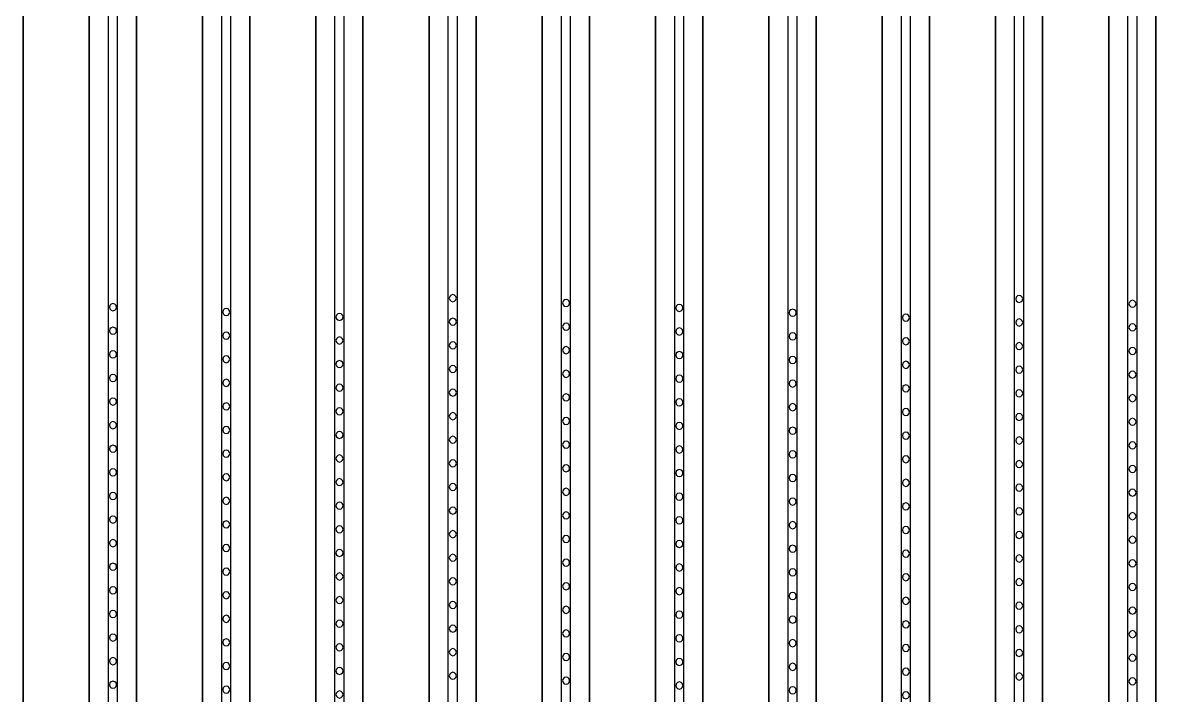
# Model space of a CAD drawing. Header units: metres. Extents: x -1550 to 1550, y -904 to 26100.
# Drawn here: x -2 to 242.9, y 3517.8 to 3660.1 of the extents above; entities that cross this region are included whole.
import ezdxf

# ---------------------------------------------------------------- set-up
doc = ezdxf.new("R2010")
doc.units = ezdxf.units.M
for name, color, linetype in [('Metal', 4, 'CONTINUOUS'), ('pattern_ionp', 7, 'CONTINUOUS'), ('Polyimide', 3, 'CONTINUOUS'), ('Polyimide_Negative', 5, 'CONTINUOUS')]:
    doc.layers.add(name, color=color, linetype=linetype)

msp = doc.modelspace()

# ---------------------------------------------------------------- linework, layer by layer
at = {"layer": 'Metal'}
for points in [[(16, 11993.5), (16, 8.5)], [(18, 8.5), (18, 11993.5)], [(40, 11993.5), (40, 262.47)], [(42, 262.47), (42, 11993.5)], [(64, 11993.5), (64, 516.44)], [(66, 516.44), (66, 11993.5)], [(88, 11993.5), (88, 770.4)], [(90, 770.4), (90, 11993.5)], [(112, 11993.5), (112, 1024.37)], [(114, 1024.37), (114, 11993.5)], [(136, 11993.5), (136, 1278.34)], [(138, 1278.34), (138, 11993.5)], [(160, 11993.5), (160, 1532.31)], [(162, 1532.31), (162, 11993.5)], [(184, 11993.5), (184, 1786.28)], [(186, 1786.28), (186, 11993.5)], [(208, 11993.5), (208, 2040.25)], [(210, 2040.25), (210, 11993.5)], [(232, 11993.5), (232, 2294.21)], [(234, 2294.21), (234, 11993.5)]]:
    msp.add_lwpolyline(points, dxfattribs=at)
at = {"layer": 'pattern_ionp'}
for points in [[(89.79, 3601.85), (89.69, 3602.22), (89.41, 3602.5), (89.04, 3602.6), (88.66, 3602.5), (88.39, 3602.22), (88.29, 3601.85), (88.39, 3601.47), (88.66, 3601.2), (89.04, 3601.1), (89.41, 3601.2), (89.69, 3601.47), (89.79, 3601.85)], [(209.79, 3601.69), (209.69, 3602.06), (209.41, 3602.34), (209.04, 3602.44), (208.66, 3602.34), (208.39, 3602.06), (208.29, 3601.69), (208.39, 3601.31), (208.66, 3601.04), (209.04, 3600.94), (209.41, 3601.04), (209.69, 3601.31), (209.79, 3601.69)], [(17.79, 3599.94), (17.69, 3600.32), (17.41, 3600.59), (17.04, 3600.69), (16.66, 3600.59), (16.39, 3600.32), (16.29, 3599.94), (16.39, 3599.57), (16.66, 3599.29), (17.04, 3599.19), (17.41, 3599.29), (17.69, 3599.57), (17.79, 3599.94)], [(41.79, 3598.91), (41.69, 3599.29), (41.41, 3599.56), (41.04, 3599.66), (40.66, 3599.56), (40.39, 3599.29), (40.29, 3598.91), (40.39, 3598.54), (40.66, 3598.26), (41.04, 3598.16), (41.41, 3598.26), (41.69, 3598.54), (41.79, 3598.91)], [(113.79, 3600.82), (113.69, 3601.19), (113.41, 3601.47), (113.04, 3601.57), (112.66, 3601.47), (112.39, 3601.19), (112.29, 3600.82), (112.39, 3600.44), (112.66, 3600.17), (113.04, 3600.07), (113.41, 3600.17), (113.69, 3600.44), (113.79, 3600.82)], [(137.79, 3599.78), (137.69, 3600.16), (137.41, 3600.43), (137.04, 3600.53), (136.66, 3600.43), (136.39, 3600.16), (136.29, 3599.78), (136.39, 3599.41), (136.66, 3599.14), (137.04, 3599.03), (137.41, 3599.14), (137.69, 3599.41), (137.79, 3599.78)], [(233.79, 3600.66), (233.69, 3601.03), (233.41, 3601.31), (233.04, 3601.41), (232.66, 3601.31), (232.39, 3601.03), (232.29, 3600.66), (232.39, 3600.28), (232.66, 3600.01), (233.04, 3599.91), (233.41, 3600.01), (233.69, 3600.28), (233.79, 3600.66)], [(65.79, 3597.88), (65.69, 3598.25), (65.41, 3598.53), (65.04, 3598.63), (64.66, 3598.53), (64.39, 3598.25), (64.29, 3597.88), (64.39, 3597.5), (64.66, 3597.23), (65.04, 3597.13), (65.41, 3597.23), (65.69, 3597.5), (65.79, 3597.88)], [(89.79, 3596.85), (89.69, 3597.22), (89.41, 3597.5), (89.04, 3597.6), (88.66, 3597.5), (88.39, 3597.22), (88.29, 3596.85), (88.39, 3596.47), (88.66, 3596.2), (89.04, 3596.1), (89.41, 3596.2), (89.69, 3596.47), (89.79, 3596.85)], [(161.79, 3598.75), (161.69, 3599.13), (161.41, 3599.4), (161.04, 3599.5), (160.66, 3599.4), (160.39, 3599.13), (160.29, 3598.75), (160.39, 3598.38), (160.66, 3598.1), (161.04, 3598), (161.41, 3598.1), (161.69, 3598.38), (161.79, 3598.75)], [(185.79, 3597.72), (185.69, 3598.1), (185.41, 3598.37), (185.04, 3598.47), (184.66, 3598.37), (184.39, 3598.1), (184.29, 3597.72), (184.39, 3597.35), (184.66, 3597.07), (185.04, 3596.97), (185.41, 3597.07), (185.69, 3597.35), (185.79, 3597.72)], [(209.79, 3596.69), (209.69, 3597.06), (209.41, 3597.34), (209.04, 3597.44), (208.66, 3597.34), (208.39, 3597.06), (208.29, 3596.69), (208.39, 3596.31), (208.66, 3596.04), (209.04, 3595.94), (209.41, 3596.04), (209.69, 3596.31), (209.79, 3596.69)], [(17.79, 3594.94), (17.69, 3595.32), (17.41, 3595.59), (17.04, 3595.69), (16.66, 3595.59), (16.39, 3595.32), (16.29, 3594.94), (16.39, 3594.57), (16.66, 3594.29), (17.04, 3594.19), (17.41, 3594.29), (17.69, 3594.57), (17.79, 3594.94)], [(113.79, 3595.82), (113.69, 3596.19), (113.41, 3596.47), (113.04, 3596.57), (112.66, 3596.47), (112.39, 3596.19), (112.29, 3595.82), (112.39, 3595.44), (112.66, 3595.17), (113.04, 3595.07), (113.41, 3595.17), (113.69, 3595.44), (113.79, 3595.82)], [(137.79, 3594.78), (137.69, 3595.16), (137.41, 3595.43), (137.04, 3595.53), (136.66, 3595.43), (136.39, 3595.16), (136.29, 3594.78), (136.39, 3594.41), (136.66, 3594.14), (137.04, 3594.03), (137.41, 3594.14), (137.69, 3594.41), (137.79, 3594.78)], [(233.79, 3595.66), (233.69, 3596.03), (233.41, 3596.31), (233.04, 3596.41), (232.66, 3596.31), (232.39, 3596.03), (232.29, 3595.66), (232.39, 3595.28), (232.66, 3595.01), (233.04, 3594.91), (233.41, 3595.01), (233.69, 3595.28), (233.79, 3595.66)], [(41.79, 3593.91), (41.69, 3594.29), (41.41, 3594.56), (41.04, 3594.66), (40.66, 3594.56), (40.39, 3594.29), (40.29, 3593.91), (40.39, 3593.54), (40.66, 3593.26), (41.04, 3593.16), (41.41, 3593.26), (41.69, 3593.54), (41.79, 3593.91)], [(65.79, 3592.88), (65.69, 3593.25), (65.41, 3593.53), (65.04, 3593.63), (64.66, 3593.53), (64.39, 3593.25), (64.29, 3592.88), (64.39, 3592.5), (64.66, 3592.23), (65.04, 3592.13), (65.41, 3592.23), (65.69, 3592.5), (65.79, 3592.88)], [(89.79, 3591.85), (89.69, 3592.22), (89.41, 3592.5), (89.04, 3592.6), (88.66, 3592.5), (88.39, 3592.22), (88.29, 3591.85), (88.39, 3591.47), (88.66, 3591.2), (89.04, 3591.1), (89.41, 3591.2), (89.69, 3591.47), (89.79, 3591.85)], [(161.79, 3593.75), (161.69, 3594.13), (161.41, 3594.4), (161.04, 3594.5), (160.66, 3594.4), (160.39, 3594.13), (160.29, 3593.75), (160.39, 3593.38), (160.66, 3593.1), (161.04, 3593), (161.41, 3593.1), (161.69, 3593.38), (161.79, 3593.75)], [(185.79, 3592.72), (185.69, 3593.1), (185.41, 3593.37), (185.04, 3593.47), (184.66, 3593.37), (184.39, 3593.1), (184.29, 3592.72), (184.39, 3592.35), (184.66, 3592.07), (185.04, 3591.97), (185.41, 3592.07), (185.69, 3592.35), (185.79, 3592.72)], [(209.79, 3591.69), (209.69, 3592.06), (209.41, 3592.34), (209.04, 3592.44), (208.66, 3592.34), (208.39, 3592.06), (208.29, 3591.69), (208.39, 3591.31), (208.66, 3591.04), (209.04, 3590.94), (209.41, 3591.04), (209.69, 3591.31), (209.79, 3591.69)], [(17.79, 3589.94), (17.69, 3590.32), (17.41, 3590.59), (17.04, 3590.69), (16.66, 3590.59), (16.39, 3590.32), (16.29, 3589.94), (16.39, 3589.57), (16.66, 3589.29), (17.04, 3589.19), (17.41, 3589.29), (17.69, 3589.57), (17.79, 3589.94)], [(113.79, 3590.82), (113.69, 3591.19), (113.41, 3591.47), (113.04, 3591.57), (112.66, 3591.47), (112.39, 3591.19), (112.29, 3590.82), (112.39, 3590.44), (112.66, 3590.17), (113.04, 3590.07), (113.41, 3590.17), (113.69, 3590.44), (113.79, 3590.82)], [(137.79, 3589.78), (137.69, 3590.16), (137.41, 3590.43), (137.04, 3590.53), (136.66, 3590.43), (136.39, 3590.16), (136.29, 3589.78), (136.39, 3589.41), (136.66, 3589.14), (137.04, 3589.03), (137.41, 3589.14), (137.69, 3589.41), (137.79, 3589.78)], [(233.79, 3590.66), (233.69, 3591.03), (233.41, 3591.31), (233.04, 3591.41), (232.66, 3591.31), (232.39, 3591.03), (232.29, 3590.66), (232.39, 3590.28), (232.66, 3590.01), (233.04, 3589.91), (233.41, 3590.01), (233.69, 3590.28), (233.79, 3590.66)], [(41.79, 3588.91), (41.69, 3589.29), (41.41, 3589.56), (41.04, 3589.66), (40.66, 3589.56), (40.39, 3589.29), (40.29, 3588.91), (40.39, 3588.54), (40.66, 3588.26), (41.04, 3588.16), (41.41, 3588.26), (41.69, 3588.54), (41.79, 3588.91)], [(65.79, 3587.88), (65.69, 3588.25), (65.41, 3588.53), (65.04, 3588.63), (64.66, 3588.53), (64.39, 3588.25), (64.29, 3587.88), (64.39, 3587.5), (64.66, 3587.23), (65.04, 3587.13), (65.41, 3587.23), (65.69, 3587.5), (65.79, 3587.88)], [(89.79, 3586.85), (89.69, 3587.22), (89.41, 3587.5), (89.04, 3587.6), (88.66, 3587.5), (88.39, 3587.22), (88.29, 3586.85), (88.39, 3586.47), (88.66, 3586.2), (89.04, 3586.1), (89.41, 3586.2), (89.69, 3586.47), (89.79, 3586.85)], [(161.79, 3588.75), (161.69, 3589.13), (161.41, 3589.4), (161.04, 3589.5), (160.66, 3589.4), (160.39, 3589.13), (160.29, 3588.75), (160.39, 3588.38), (160.66, 3588.1), (161.04, 3588), (161.41, 3588.1), (161.69, 3588.38), (161.79, 3588.75)], [(185.79, 3587.72), (185.69, 3588.1), (185.41, 3588.37), (185.04, 3588.47), (184.66, 3588.37), (184.39, 3588.1), (184.29, 3587.72), (184.39, 3587.35), (184.66, 3587.07), (185.04, 3586.97), (185.41, 3587.07), (185.69, 3587.35), (185.79, 3587.72)], [(209.79, 3586.69), (209.69, 3587.06), (209.41, 3587.34), (209.04, 3587.44), (208.66, 3587.34), (208.39, 3587.06), (208.29, 3586.69), (208.39, 3586.31), (208.66, 3586.04), (209.04, 3585.94), (209.41, 3586.04), (209.69, 3586.31), (209.79, 3586.69)], [(17.79, 3584.94), (17.69, 3585.32), (17.41, 3585.59), (17.04, 3585.69), (16.66, 3585.59), (16.39, 3585.32), (16.29, 3584.94), (16.39, 3584.57), (16.66, 3584.29), (17.04, 3584.19), (17.41, 3584.29), (17.69, 3584.57), (17.79, 3584.94)], [(113.79, 3585.82), (113.69, 3586.19), (113.41, 3586.47), (113.04, 3586.57), (112.66, 3586.47), (112.39, 3586.19), (112.29, 3585.82), (112.39, 3585.44), (112.66, 3585.17), (113.04, 3585.07), (113.41, 3585.17), (113.69, 3585.44), (113.79, 3585.82)], [(137.79, 3584.78), (137.69, 3585.16), (137.41, 3585.43), (137.04, 3585.53), (136.66, 3585.43), (136.39, 3585.16), (136.29, 3584.78), (136.39, 3584.41), (136.66, 3584.14), (137.04, 3584.03), (137.41, 3584.14), (137.69, 3584.41), (137.79, 3584.78)], [(233.79, 3585.66), (233.69, 3586.03), (233.41, 3586.31), (233.04, 3586.41), (232.66, 3586.31), (232.39, 3586.03), (232.29, 3585.66), (232.39, 3585.28), (232.66, 3585.01), (233.04, 3584.91), (233.41, 3585.01), (233.69, 3585.28), (233.79, 3585.66)], [(41.79, 3583.91), (41.69, 3584.29), (41.41, 3584.56), (41.04, 3584.66), (40.66, 3584.56), (40.39, 3584.29), (40.29, 3583.91), (40.39, 3583.54), (40.66, 3583.26), (41.04, 3583.16), (41.41, 3583.26), (41.69, 3583.54), (41.79, 3583.91)], [(65.79, 3582.88), (65.69, 3583.25), (65.41, 3583.53), (65.04, 3583.63), (64.66, 3583.53), (64.39, 3583.25), (64.29, 3582.88), (64.39, 3582.5), (64.66, 3582.23), (65.04, 3582.13), (65.41, 3582.23), (65.69, 3582.5), (65.79, 3582.88)], [(89.79, 3581.85), (89.69, 3582.22), (89.41, 3582.5), (89.04, 3582.6), (88.66, 3582.5), (88.39, 3582.22), (88.29, 3581.85), (88.39, 3581.47), (88.66, 3581.2), (89.04, 3581.1), (89.41, 3581.2), (89.69, 3581.47), (89.79, 3581.85)], [(161.79, 3583.75), (161.69, 3584.13), (161.41, 3584.4), (161.04, 3584.5), (160.66, 3584.4), (160.39, 3584.13), (160.29, 3583.75), (160.39, 3583.38), (160.66, 3583.1), (161.04, 3583), (161.41, 3583.1), (161.69, 3583.38), (161.79, 3583.75)], [(185.79, 3582.72), (185.69, 3583.1), (185.41, 3583.37), (185.04, 3583.47), (184.66, 3583.37), (184.39, 3583.1), (184.29, 3582.72), (184.39, 3582.35), (184.66, 3582.07), (185.04, 3581.97), (185.41, 3582.07), (185.69, 3582.35), (185.79, 3582.72)], [(17.79, 3579.94), (17.69, 3580.32), (17.41, 3580.59), (17.04, 3580.69), (16.66, 3580.59), (16.39, 3580.32), (16.29, 3579.94), (16.39, 3579.57), (16.66, 3579.29), (17.04, 3579.19), (17.41, 3579.29), (17.69, 3579.57), (17.79, 3579.94)], [(113.79, 3580.82), (113.69, 3581.19), (113.41, 3581.47), (113.04, 3581.57), (112.66, 3581.47), (112.39, 3581.19), (112.29, 3580.82), (112.39, 3580.44), (112.66, 3580.17), (113.04, 3580.07), (113.41, 3580.17), (113.69, 3580.44), (113.79, 3580.82)], [(137.79, 3579.78), (137.69, 3580.16), (137.41, 3580.43), (137.04, 3580.53), (136.66, 3580.43), (136.39, 3580.16), (136.29, 3579.78), (136.39, 3579.41), (136.66, 3579.14), (137.04, 3579.03), (137.41, 3579.14), (137.69, 3579.41), (137.79, 3579.78)], [(209.79, 3581.69), (209.69, 3582.06), (209.41, 3582.34), (209.04, 3582.44), (208.66, 3582.34), (208.39, 3582.06), (208.29, 3581.69), (208.39, 3581.31), (208.66, 3581.04), (209.04, 3580.94), (209.41, 3581.04), (209.69, 3581.31), (209.79, 3581.69)], [(233.79, 3580.66), (233.69, 3581.03), (233.41, 3581.31), (233.04, 3581.41), (232.66, 3581.31), (232.39, 3581.03), (232.29, 3580.66), (232.39, 3580.28), (232.66, 3580.01), (233.04, 3579.91), (233.41, 3580.01), (233.69, 3580.28), (233.79, 3580.66)], [(41.79, 3578.91), (41.69, 3579.29), (41.41, 3579.56), (41.04, 3579.66), (40.66, 3579.56), (40.39, 3579.29), (40.29, 3578.91), (40.39, 3578.54), (40.66, 3578.26), (41.04, 3578.16), (41.41, 3578.26), (41.69, 3578.54), (41.79, 3578.91)], [(65.79, 3577.88), (65.69, 3578.25), (65.41, 3578.53), (65.04, 3578.63), (64.66, 3578.53), (64.39, 3578.25), (64.29, 3577.88), (64.39, 3577.5), (64.66, 3577.23), (65.04, 3577.13), (65.41, 3577.23), (65.69, 3577.5), (65.79, 3577.88)], [(89.79, 3576.85), (89.69, 3577.22), (89.41, 3577.5), (89.04, 3577.6), (88.66, 3577.5), (88.39, 3577.22), (88.29, 3576.85), (88.39, 3576.47), (88.66, 3576.2), (89.04, 3576.1), (89.41, 3576.2), (89.69, 3576.47), (89.79, 3576.85)], [(161.79, 3578.75), (161.69, 3579.13), (161.41, 3579.4), (161.04, 3579.5), (160.66, 3579.4), (160.39, 3579.13), (160.29, 3578.75), (160.39, 3578.38), (160.66, 3578.1), (161.04, 3578), (161.41, 3578.1), (161.69, 3578.38), (161.79, 3578.75)], [(185.79, 3577.72), (185.69, 3578.1), (185.41, 3578.37), (185.04, 3578.47), (184.66, 3578.37), (184.39, 3578.1), (184.29, 3577.72), (184.39, 3577.35), (184.66, 3577.07), (185.04, 3576.97), (185.41, 3577.07), (185.69, 3577.35), (185.79, 3577.72)], [(17.79, 3574.94), (17.69, 3575.32), (17.41, 3575.59), (17.04, 3575.69), (16.66, 3575.59), (16.39, 3575.32), (16.29, 3574.94), (16.39, 3574.57), (16.66, 3574.29), (17.04, 3574.19), (17.41, 3574.29), (17.69, 3574.57), (17.79, 3574.94)], [(113.79, 3575.82), (113.69, 3576.19), (113.41, 3576.47), (113.04, 3576.57), (112.66, 3576.47), (112.39, 3576.19), (112.29, 3575.82), (112.39, 3575.44), (112.66, 3575.17), (113.04, 3575.07), (113.41, 3575.17), (113.69, 3575.44), (113.79, 3575.82)], [(137.79, 3574.78), (137.69, 3575.16), (137.41, 3575.43), (137.04, 3575.53), (136.66, 3575.43), (136.39, 3575.16), (136.29, 3574.78), (136.39, 3574.41), (136.66, 3574.14), (137.04, 3574.03), (137.41, 3574.14), (137.69, 3574.41), (137.79, 3574.78)], [(209.79, 3576.69), (209.69, 3577.06), (209.41, 3577.34), (209.04, 3577.44), (208.66, 3577.34), (208.39, 3577.06), (208.29, 3576.69), (208.39, 3576.31), (208.66, 3576.04), (209.04, 3575.94), (209.41, 3576.04), (209.69, 3576.31), (209.79, 3576.69)], [(233.79, 3575.66), (233.69, 3576.03), (233.41, 3576.31), (233.04, 3576.41), (232.66, 3576.31), (232.39, 3576.03), (232.29, 3575.66), (232.39, 3575.28), (232.66, 3575.01), (233.04, 3574.91), (233.41, 3575.01), (233.69, 3575.28), (233.79, 3575.66)], [(41.79, 3573.91), (41.69, 3574.29), (41.41, 3574.56), (41.04, 3574.66), (40.66, 3574.56), (40.39, 3574.29), (40.29, 3573.91), (40.39, 3573.54), (40.66, 3573.26), (41.04, 3573.16), (41.41, 3573.26), (41.69, 3573.54), (41.79, 3573.91)], [(65.79, 3572.88), (65.69, 3573.25), (65.41, 3573.53), (65.04, 3573.63), (64.66, 3573.53), (64.39, 3573.25), (64.29, 3572.88), (64.39, 3572.5), (64.66, 3572.23), (65.04, 3572.13), (65.41, 3572.23), (65.69, 3572.5), (65.79, 3572.88)], [(161.79, 3573.75), (161.69, 3574.13), (161.41, 3574.4), (161.04, 3574.5), (160.66, 3574.4), (160.39, 3574.13), (160.29, 3573.75), (160.39, 3573.38), (160.66, 3573.1), (161.04, 3573), (161.41, 3573.1), (161.69, 3573.38), (161.79, 3573.75)], [(185.79, 3572.72), (185.69, 3573.1), (185.41, 3573.37), (185.04, 3573.47), (184.66, 3573.37), (184.39, 3573.1), (184.29, 3572.72), (184.39, 3572.35), (184.66, 3572.07), (185.04, 3571.97), (185.41, 3572.07), (185.69, 3572.35), (185.79, 3572.72)], [(17.79, 3569.94), (17.69, 3570.32), (17.41, 3570.59), (17.04, 3570.69), (16.66, 3570.59), (16.39, 3570.32), (16.29, 3569.94), (16.39, 3569.57), (16.66, 3569.29), (17.04, 3569.19), (17.41, 3569.29), (17.69, 3569.57), (17.79, 3569.94)], [(89.79, 3571.85), (89.69, 3572.22), (89.41, 3572.5), (89.04, 3572.6), (88.66, 3572.5), (88.39, 3572.22), (88.29, 3571.85), (88.39, 3571.47), (88.66, 3571.2), (89.04, 3571.1), (89.41, 3571.2), (89.69, 3571.47), (89.79, 3571.85)], [(113.79, 3570.82), (113.69, 3571.19), (113.41, 3571.47), (113.04, 3571.57), (112.66, 3571.47), (112.39, 3571.19), (112.29, 3570.82), (112.39, 3570.44), (112.66, 3570.17), (113.04, 3570.07), (113.41, 3570.17), (113.69, 3570.44), (113.79, 3570.82)], [(137.79, 3569.78), (137.69, 3570.16), (137.41, 3570.43), (137.04, 3570.53), (136.66, 3570.43), (136.39, 3570.16), (136.29, 3569.78), (136.39, 3569.41), (136.66, 3569.14), (137.04, 3569.03), (137.41, 3569.14), (137.69, 3569.41), (137.79, 3569.78)], [(209.79, 3571.69), (209.69, 3572.06), (209.41, 3572.34), (209.04, 3572.44), (208.66, 3572.34), (208.39, 3572.06), (208.29, 3571.69), (208.39, 3571.31), (208.66, 3571.04), (209.04, 3570.94), (209.41, 3571.04), (209.69, 3571.31), (209.79, 3571.69)], [(233.79, 3570.66), (233.69, 3571.03), (233.41, 3571.31), (233.04, 3571.41), (232.66, 3571.31), (232.39, 3571.03), (232.29, 3570.66), (232.39, 3570.28), (232.66, 3570.01), (233.04, 3569.91), (233.41, 3570.01), (233.69, 3570.28), (233.79, 3570.66)], [(41.79, 3568.91), (41.69, 3569.29), (41.41, 3569.56), (41.04, 3569.66), (40.66, 3569.56), (40.39, 3569.29), (40.29, 3568.91), (40.39, 3568.54), (40.66, 3568.26), (41.04, 3568.16), (41.41, 3568.26), (41.69, 3568.54), (41.79, 3568.91)], [(65.79, 3567.88), (65.69, 3568.25), (65.41, 3568.53), (65.04, 3568.63), (64.66, 3568.53), (64.39, 3568.25), (64.29, 3567.88), (64.39, 3567.5), (64.66, 3567.23), (65.04, 3567.13), (65.41, 3567.23), (65.69, 3567.5), (65.79, 3567.88)], [(161.79, 3568.75), (161.69, 3569.13), (161.41, 3569.4), (161.04, 3569.5), (160.66, 3569.4), (160.39, 3569.13), (160.29, 3568.75), (160.39, 3568.38), (160.66, 3568.1), (161.04, 3568), (161.41, 3568.1), (161.69, 3568.38), (161.79, 3568.75)], [(185.79, 3567.72), (185.69, 3568.1), (185.41, 3568.37), (185.04, 3568.47), (184.66, 3568.37), (184.39, 3568.1), (184.29, 3567.72), (184.39, 3567.35), (184.66, 3567.07), (185.04, 3566.97), (185.41, 3567.07), (185.69, 3567.35), (185.79, 3567.72)], [(17.79, 3564.94), (17.69, 3565.32), (17.41, 3565.59), (17.04, 3565.69), (16.66, 3565.59), (16.39, 3565.32), (16.29, 3564.94), (16.39, 3564.57), (16.66, 3564.29), (17.04, 3564.19), (17.41, 3564.29), (17.69, 3564.57), (17.79, 3564.94)], [(89.79, 3566.85), (89.69, 3567.22), (89.41, 3567.5), (89.04, 3567.6), (88.66, 3567.5), (88.39, 3567.22), (88.29, 3566.85), (88.39, 3566.47), (88.66, 3566.2), (89.04, 3566.1), (89.41, 3566.2), (89.69, 3566.47), (89.79, 3566.85)], [(113.79, 3565.82), (113.69, 3566.19), (113.41, 3566.47), (113.04, 3566.57), (112.66, 3566.47), (112.39, 3566.19), (112.29, 3565.82), (112.39, 3565.44), (112.66, 3565.17), (113.04, 3565.07), (113.41, 3565.17), (113.69, 3565.44), (113.79, 3565.82)], [(137.79, 3564.78), (137.69, 3565.16), (137.41, 3565.43), (137.04, 3565.53), (136.66, 3565.43), (136.39, 3565.16), (136.29, 3564.78), (136.39, 3564.41), (136.66, 3564.14), (137.04, 3564.03), (137.41, 3564.14), (137.69, 3564.41), (137.79, 3564.78)], [(209.79, 3566.69), (209.69, 3567.06), (209.41, 3567.34), (209.04, 3567.44), (208.66, 3567.34), (208.39, 3567.06), (208.29, 3566.69), (208.39, 3566.31), (208.66, 3566.04), (209.04, 3565.94), (209.41, 3566.04), (209.69, 3566.31), (209.79, 3566.69)], [(233.79, 3565.66), (233.69, 3566.03), (233.41, 3566.31), (233.04, 3566.41), (232.66, 3566.31), (232.39, 3566.03), (232.29, 3565.66), (232.39, 3565.28), (232.66, 3565.01), (233.04, 3564.91), (233.41, 3565.01), (233.69, 3565.28), (233.79, 3565.66)], [(41.79, 3563.91), (41.69, 3564.29), (41.41, 3564.56), (41.04, 3564.66), (40.66, 3564.56), (40.39, 3564.29), (40.29, 3563.91), (40.39, 3563.54), (40.66, 3563.26), (41.04, 3563.16), (41.41, 3563.26), (41.69, 3563.54), (41.79, 3563.91)], [(65.79, 3562.88), (65.69, 3563.25), (65.41, 3563.53), (65.04, 3563.63), (64.66, 3563.53), (64.39, 3563.25), (64.29, 3562.88), (64.39, 3562.5), (64.66, 3562.23), (65.04, 3562.13), (65.41, 3562.23), (65.69, 3562.5), (65.79, 3562.88)], [(161.79, 3563.75), (161.69, 3564.13), (161.41, 3564.4), (161.04, 3564.5), (160.66, 3564.4), (160.39, 3564.13), (160.29, 3563.75), (160.39, 3563.38), (160.66, 3563.1), (161.04, 3563), (161.41, 3563.1), (161.69, 3563.38), (161.79, 3563.75)], [(185.79, 3562.72), (185.69, 3563.1), (185.41, 3563.37), (185.04, 3563.47), (184.66, 3563.37), (184.39, 3563.1), (184.29, 3562.72), (184.39, 3562.35), (184.66, 3562.07), (185.04, 3561.97), (185.41, 3562.07), (185.69, 3562.35), (185.79, 3562.72)], [(17.79, 3559.94), (17.69, 3560.32), (17.41, 3560.59), (17.04, 3560.69), (16.66, 3560.59), (16.39, 3560.32), (16.29, 3559.94), (16.39, 3559.57), (16.66, 3559.29), (17.04, 3559.19), (17.41, 3559.29), (17.69, 3559.57), (17.79, 3559.94)], [(89.79, 3561.85), (89.69, 3562.22), (89.41, 3562.5), (89.04, 3562.6), (88.66, 3562.5), (88.39, 3562.22), (88.29, 3561.85), (88.39, 3561.47), (88.66, 3561.2), (89.04, 3561.1), (89.41, 3561.2), (89.69, 3561.47), (89.79, 3561.85)], [(113.79, 3560.82), (113.69, 3561.19), (113.41, 3561.47), (113.04, 3561.57), (112.66, 3561.47), (112.39, 3561.19), (112.29, 3560.82), (112.39, 3560.44), (112.66, 3560.17), (113.04, 3560.07), (113.41, 3560.17), (113.69, 3560.44), (113.79, 3560.82)], [(137.79, 3559.78), (137.69, 3560.16), (137.41, 3560.43), (137.04, 3560.53), (136.66, 3560.43), (136.39, 3560.16), (136.29, 3559.78), (136.39, 3559.41), (136.66, 3559.14), (137.04, 3559.03), (137.41, 3559.14), (137.69, 3559.41), (137.79, 3559.78)], [(209.79, 3561.69), (209.69, 3562.06), (209.41, 3562.34), (209.04, 3562.44), (208.66, 3562.34), (208.39, 3562.06), (208.29, 3561.69), (208.39, 3561.31), (208.66, 3561.04), (209.04, 3560.94), (209.41, 3561.04), (209.69, 3561.31), (209.79, 3561.69)], [(233.79, 3560.66), (233.69, 3561.03), (233.41, 3561.31), (233.04, 3561.41), (232.66, 3561.31), (232.39, 3561.03), (232.29, 3560.66), (232.39, 3560.28), (232.66, 3560.01), (233.04, 3559.91), (233.41, 3560.01), (233.69, 3560.28), (233.79, 3560.66)], [(41.79, 3558.91), (41.69, 3559.29), (41.41, 3559.56), (41.04, 3559.66), (40.66, 3559.56), (40.39, 3559.29), (40.29, 3558.91), (40.39, 3558.54), (40.66, 3558.26), (41.04, 3558.16), (41.41, 3558.26), (41.69, 3558.54), (41.79, 3558.91)], [(65.79, 3557.88), (65.69, 3558.25), (65.41, 3558.53), (65.04, 3558.63), (64.66, 3558.53), (64.39, 3558.25), (64.29, 3557.88), (64.39, 3557.5), (64.66, 3557.23), (65.04, 3557.13), (65.41, 3557.23), (65.69, 3557.5), (65.79, 3557.88)], [(161.79, 3558.75), (161.69, 3559.13), (161.41, 3559.4), (161.04, 3559.5), (160.66, 3559.4), (160.39, 3559.13), (160.29, 3558.75), (160.39, 3558.38), (160.66, 3558.1), (161.04, 3558), (161.41, 3558.1), (161.69, 3558.38), (161.79, 3558.75)], [(185.79, 3557.72), (185.69, 3558.1), (185.41, 3558.37), (185.04, 3558.47), (184.66, 3558.37), (184.39, 3558.1), (184.29, 3557.72), (184.39, 3557.35), (184.66, 3557.07), (185.04, 3556.97), (185.41, 3557.07), (185.69, 3557.35), (185.79, 3557.72)], [(17.79, 3554.94), (17.69, 3555.32), (17.41, 3555.59), (17.04, 3555.69), (16.66, 3555.59), (16.39, 3555.32), (16.29, 3554.94), (16.39, 3554.57), (16.66, 3554.29), (17.04, 3554.19), (17.41, 3554.29), (17.69, 3554.57), (17.79, 3554.94)], [(89.79, 3556.85), (89.69, 3557.22), (89.41, 3557.5), (89.04, 3557.6), (88.66, 3557.5), (88.39, 3557.22), (88.29, 3556.85), (88.39, 3556.47), (88.66, 3556.2), (89.04, 3556.1), (89.41, 3556.2), (89.69, 3556.47), (89.79, 3556.85)], [(113.79, 3555.82), (113.69, 3556.19), (113.41, 3556.47), (113.04, 3556.57), (112.66, 3556.47), (112.39, 3556.19), (112.29, 3555.82), (112.39, 3555.44), (112.66, 3555.17), (113.04, 3555.07), (113.41, 3555.17), (113.69, 3555.44), (113.79, 3555.82)], [(137.79, 3554.78), (137.69, 3555.16), (137.41, 3555.43), (137.04, 3555.53), (136.66, 3555.43), (136.39, 3555.16), (136.29, 3554.78), (136.39, 3554.41), (136.66, 3554.14), (137.04, 3554.03), (137.41, 3554.14), (137.69, 3554.41), (137.79, 3554.78)], [(209.79, 3556.69), (209.69, 3557.06), (209.41, 3557.34), (209.04, 3557.44), (208.66, 3557.34), (208.39, 3557.06), (208.29, 3556.69), (208.39, 3556.31), (208.66, 3556.04), (209.04, 3555.94), (209.41, 3556.04), (209.69, 3556.31), (209.79, 3556.69)], [(233.79, 3555.66), (233.69, 3556.03), (233.41, 3556.31), (233.04, 3556.41), (232.66, 3556.31), (232.39, 3556.03), (232.29, 3555.66), (232.39, 3555.28), (232.66, 3555.01), (233.04, 3554.91), (233.41, 3555.01), (233.69, 3555.28), (233.79, 3555.66)], [(41.79, 3553.91), (41.69, 3554.29), (41.41, 3554.56), (41.04, 3554.66), (40.66, 3554.56), (40.39, 3554.29), (40.29, 3553.91), (40.39, 3553.54), (40.66, 3553.26), (41.04, 3553.16), (41.41, 3553.26), (41.69, 3553.54), (41.79, 3553.91)], [(65.79, 3552.88), (65.69, 3553.25), (65.41, 3553.53), (65.04, 3553.63), (64.66, 3553.53), (64.39, 3553.25), (64.29, 3552.88), (64.39, 3552.5), (64.66, 3552.23), (65.04, 3552.13), (65.41, 3552.23), (65.69, 3552.5), (65.79, 3552.88)], [(161.79, 3553.75), (161.69, 3554.13), (161.41, 3554.4), (161.04, 3554.5), (160.66, 3554.4), (160.39, 3554.13), (160.29, 3553.75), (160.39, 3553.38), (160.66, 3553.1), (161.04, 3553), (161.41, 3553.1), (161.69, 3553.38), (161.79, 3553.75)], [(185.79, 3552.72), (185.69, 3553.1), (185.41, 3553.37), (185.04, 3553.47), (184.66, 3553.37), (184.39, 3553.1), (184.29, 3552.72), (184.39, 3552.35), (184.66, 3552.07), (185.04, 3551.97), (185.41, 3552.07), (185.69, 3552.35), (185.79, 3552.72)], [(17.79, 3549.94), (17.69, 3550.32), (17.41, 3550.59), (17.04, 3550.69), (16.66, 3550.59), (16.39, 3550.32), (16.29, 3549.94), (16.39, 3549.57), (16.66, 3549.29), (17.04, 3549.19), (17.41, 3549.29), (17.69, 3549.57), (17.79, 3549.94)], [(89.79, 3551.85), (89.69, 3552.22), (89.41, 3552.5), (89.04, 3552.6), (88.66, 3552.5), (88.39, 3552.22), (88.29, 3551.85), (88.39, 3551.47), (88.66, 3551.2), (89.04, 3551.1), (89.41, 3551.2), (89.69, 3551.47), (89.79, 3551.85)], [(113.79, 3550.82), (113.69, 3551.19), (113.41, 3551.47), (113.04, 3551.57), (112.66, 3551.47), (112.39, 3551.19), (112.29, 3550.82), (112.39, 3550.44), (112.66, 3550.17), (113.04, 3550.07), (113.41, 3550.17), (113.69, 3550.44), (113.79, 3550.82)], [(209.79, 3551.69), (209.69, 3552.06), (209.41, 3552.34), (209.04, 3552.44), (208.66, 3552.34), (208.39, 3552.06), (208.29, 3551.69), (208.39, 3551.31), (208.66, 3551.04), (209.04, 3550.94), (209.41, 3551.04), (209.69, 3551.31), (209.79, 3551.69)], [(233.79, 3550.66), (233.69, 3551.03), (233.41, 3551.31), (233.04, 3551.41), (232.66, 3551.31), (232.39, 3551.03), (232.29, 3550.66), (232.39, 3550.28), (232.66, 3550.01), (233.04, 3549.91), (233.41, 3550.01), (233.69, 3550.28), (233.79, 3550.66)], [(41.79, 3548.91), (41.69, 3549.29), (41.41, 3549.56), (41.04, 3549.66), (40.66, 3549.56), (40.39, 3549.29), (40.29, 3548.91), (40.39, 3548.54), (40.66, 3548.26), (41.04, 3548.16), (41.41, 3548.26), (41.69, 3548.54), (41.79, 3548.91)], [(65.79, 3547.88), (65.69, 3548.25), (65.41, 3548.53), (65.04, 3548.63), (64.66, 3548.53), (64.39, 3548.25), (64.29, 3547.88), (64.39, 3547.5), (64.66, 3547.23), (65.04, 3547.13), (65.41, 3547.23), (65.69, 3547.5), (65.79, 3547.88)], [(137.79, 3549.78), (137.69, 3550.16), (137.41, 3550.43), (137.04, 3550.53), (136.66, 3550.43), (136.39, 3550.16), (136.29, 3549.78), (136.39, 3549.41), (136.66, 3549.14), (137.04, 3549.03), (137.41, 3549.14), (137.69, 3549.41), (137.79, 3549.78)], [(161.79, 3548.75), (161.69, 3549.13), (161.41, 3549.4), (161.04, 3549.5), (160.66, 3549.4), (160.39, 3549.13), (160.29, 3548.75), (160.39, 3548.38), (160.66, 3548.1), (161.04, 3548), (161.41, 3548.1), (161.69, 3548.38), (161.79, 3548.75)], [(185.79, 3547.72), (185.69, 3548.1), (185.41, 3548.37), (185.04, 3548.47), (184.66, 3548.37), (184.39, 3548.1), (184.29, 3547.72), (184.39, 3547.35), (184.66, 3547.07), (185.04, 3546.97), (185.41, 3547.07), (185.69, 3547.35), (185.79, 3547.72)], [(89.79, 3546.85), (89.69, 3547.22), (89.41, 3547.5), (89.04, 3547.6), (88.66, 3547.5), (88.39, 3547.22), (88.29, 3546.85), (88.39, 3546.47), (88.66, 3546.2), (89.04, 3546.1), (89.41, 3546.2), (89.69, 3546.47), (89.79, 3546.85)], [(113.79, 3545.82), (113.69, 3546.19), (113.41, 3546.47), (113.04, 3546.57), (112.66, 3546.47), (112.39, 3546.19), (112.29, 3545.82), (112.39, 3545.44), (112.66, 3545.17), (113.04, 3545.07), (113.41, 3545.17), (113.69, 3545.44), (113.79, 3545.82)], [(209.79, 3546.69), (209.69, 3547.06), (209.41, 3547.34), (209.04, 3547.44), (208.66, 3547.34), (208.39, 3547.06), (208.29, 3546.69), (208.39, 3546.31), (208.66, 3546.04), (209.04, 3545.94), (209.41, 3546.04), (209.69, 3546.31), (209.79, 3546.69)], [(233.79, 3545.66), (233.69, 3546.03), (233.41, 3546.31), (233.04, 3546.41), (232.66, 3546.31), (232.39, 3546.03), (232.29, 3545.66), (232.39, 3545.28), (232.66, 3545.01), (233.04, 3544.91), (233.41, 3545.01), (233.69, 3545.28), (233.79, 3545.66)], [(17.79, 3544.94), (17.69, 3545.32), (17.41, 3545.59), (17.04, 3545.69), (16.66, 3545.59), (16.39, 3545.32), (16.29, 3544.94), (16.39, 3544.57), (16.66, 3544.29), (17.04, 3544.19), (17.41, 3544.29), (17.69, 3544.57), (17.79, 3544.94)], [(41.79, 3543.91), (41.69, 3544.29), (41.41, 3544.56), (41.04, 3544.66), (40.66, 3544.56), (40.39, 3544.29), (40.29, 3543.91), (40.39, 3543.54), (40.66, 3543.26), (41.04, 3543.16), (41.41, 3543.26), (41.69, 3543.54), (41.79, 3543.91)], [(65.79, 3542.88), (65.69, 3543.25), (65.41, 3543.53), (65.04, 3543.63), (64.66, 3543.53), (64.39, 3543.25), (64.29, 3542.88), (64.39, 3542.5), (64.66, 3542.23), (65.04, 3542.13), (65.41, 3542.23), (65.69, 3542.5), (65.79, 3542.88)], [(137.79, 3544.78), (137.69, 3545.16), (137.41, 3545.43), (137.04, 3545.53), (136.66, 3545.43), (136.39, 3545.16), (136.29, 3544.78), (136.39, 3544.41), (136.66, 3544.14), (137.04, 3544.03), (137.41, 3544.14), (137.69, 3544.41), (137.79, 3544.78)], [(161.79, 3543.75), (161.69, 3544.13), (161.41, 3544.4), (161.04, 3544.5), (160.66, 3544.4), (160.39, 3544.13), (160.29, 3543.75), (160.39, 3543.38), (160.66, 3543.1), (161.04, 3543), (161.41, 3543.1), (161.69, 3543.38), (161.79, 3543.75)], [(185.79, 3542.72), (185.69, 3543.1), (185.41, 3543.37), (185.04, 3543.47), (184.66, 3543.37), (184.39, 3543.1), (184.29, 3542.72), (184.39, 3542.35), (184.66, 3542.07), (185.04, 3541.97), (185.41, 3542.07), (185.69, 3542.35), (185.79, 3542.72)], [(89.79, 3541.85), (89.69, 3542.22), (89.41, 3542.5), (89.04, 3542.6), (88.66, 3542.5), (88.39, 3542.22), (88.29, 3541.85), (88.39, 3541.47), (88.66, 3541.2), (89.04, 3541.1), (89.41, 3541.2), (89.69, 3541.47), (89.79, 3541.85)], [(113.79, 3540.82), (113.69, 3541.19), (113.41, 3541.47), (113.04, 3541.57), (112.66, 3541.47), (112.39, 3541.19), (112.29, 3540.82), (112.39, 3540.44), (112.66, 3540.17), (113.04, 3540.07), (113.41, 3540.17), (113.69, 3540.44), (113.79, 3540.82)], [(209.79, 3541.69), (209.69, 3542.06), (209.41, 3542.34), (209.04, 3542.44), (208.66, 3542.34), (208.39, 3542.06), (208.29, 3541.69), (208.39, 3541.31), (208.66, 3541.04), (209.04, 3540.94), (209.41, 3541.04), (209.69, 3541.31), (209.79, 3541.69)], [(233.79, 3540.66), (233.69, 3541.03), (233.41, 3541.31), (233.04, 3541.41), (232.66, 3541.31), (232.39, 3541.03), (232.29, 3540.66), (232.39, 3540.28), (232.66, 3540.01), (233.04, 3539.91), (233.41, 3540.01), (233.69, 3540.28), (233.79, 3540.66)], [(17.79, 3539.94), (17.69, 3540.32), (17.41, 3540.59), (17.04, 3540.69), (16.66, 3540.59), (16.39, 3540.32), (16.29, 3539.94), (16.39, 3539.57), (16.66, 3539.29), (17.04, 3539.19), (17.41, 3539.29), (17.69, 3539.57), (17.79, 3539.94)], [(41.79, 3538.91), (41.69, 3539.29), (41.41, 3539.56), (41.04, 3539.66), (40.66, 3539.56), (40.39, 3539.29), (40.29, 3538.91), (40.39, 3538.54), (40.66, 3538.26), (41.04, 3538.16), (41.41, 3538.26), (41.69, 3538.54), (41.79, 3538.91)], [(65.79, 3537.88), (65.69, 3538.25), (65.41, 3538.53), (65.04, 3538.63), (64.66, 3538.53), (64.39, 3538.25), (64.29, 3537.88), (64.39, 3537.5), (64.66, 3537.23), (65.04, 3537.13), (65.41, 3537.23), (65.69, 3537.5), (65.79, 3537.88)], [(137.79, 3539.78), (137.69, 3540.16), (137.41, 3540.43), (137.04, 3540.53), (136.66, 3540.43), (136.39, 3540.16), (136.29, 3539.78), (136.39, 3539.41), (136.66, 3539.14), (137.04, 3539.03), (137.41, 3539.14), (137.69, 3539.41), (137.79, 3539.78)], [(161.79, 3538.75), (161.69, 3539.13), (161.41, 3539.4), (161.04, 3539.5), (160.66, 3539.4), (160.39, 3539.13), (160.29, 3538.75), (160.39, 3538.38), (160.66, 3538.1), (161.04, 3538), (161.41, 3538.1), (161.69, 3538.38), (161.79, 3538.75)], [(185.79, 3537.72), (185.69, 3538.1), (185.41, 3538.37), (185.04, 3538.47), (184.66, 3538.37), (184.39, 3538.1), (184.29, 3537.72), (184.39, 3537.35), (184.66, 3537.07), (185.04, 3536.97), (185.41, 3537.07), (185.69, 3537.35), (185.79, 3537.72)], [(89.79, 3536.85), (89.69, 3537.22), (89.41, 3537.5), (89.04, 3537.6), (88.66, 3537.5), (88.39, 3537.22), (88.29, 3536.85), (88.39, 3536.47), (88.66, 3536.2), (89.04, 3536.1), (89.41, 3536.2), (89.69, 3536.47), (89.79, 3536.85)], [(113.79, 3535.82), (113.69, 3536.19), (113.41, 3536.47), (113.04, 3536.57), (112.66, 3536.47), (112.39, 3536.19), (112.29, 3535.82), (112.39, 3535.44), (112.66, 3535.17), (113.04, 3535.07), (113.41, 3535.17), (113.69, 3535.44), (113.79, 3535.82)], [(209.79, 3536.69), (209.69, 3537.06), (209.41, 3537.34), (209.04, 3537.44), (208.66, 3537.34), (208.39, 3537.06), (208.29, 3536.69), (208.39, 3536.31), (208.66, 3536.04), (209.04, 3535.94), (209.41, 3536.04), (209.69, 3536.31), (209.79, 3536.69)], [(233.79, 3535.66), (233.69, 3536.03), (233.41, 3536.31), (233.04, 3536.41), (232.66, 3536.31), (232.39, 3536.03), (232.29, 3535.66), (232.39, 3535.28), (232.66, 3535.01), (233.04, 3534.91), (233.41, 3535.01), (233.69, 3535.28), (233.79, 3535.66)], [(17.79, 3534.94), (17.69, 3535.32), (17.41, 3535.59), (17.04, 3535.69), (16.66, 3535.59), (16.39, 3535.32), (16.29, 3534.94), (16.39, 3534.57), (16.66, 3534.29), (17.04, 3534.19), (17.41, 3534.29), (17.69, 3534.57), (17.79, 3534.94)], [(41.79, 3533.91), (41.69, 3534.29), (41.41, 3534.56), (41.04, 3534.66), (40.66, 3534.56), (40.39, 3534.29), (40.29, 3533.91), (40.39, 3533.54), (40.66, 3533.26), (41.04, 3533.16), (41.41, 3533.26), (41.69, 3533.54), (41.79, 3533.91)], [(65.79, 3532.88), (65.69, 3533.25), (65.41, 3533.53), (65.04, 3533.63), (64.66, 3533.53), (64.39, 3533.25), (64.29, 3532.88), (64.39, 3532.5), (64.66, 3532.23), (65.04, 3532.13), (65.41, 3532.23), (65.69, 3532.5), (65.79, 3532.88)], [(137.79, 3534.78), (137.69, 3535.16), (137.41, 3535.43), (137.04, 3535.53), (136.66, 3535.43), (136.39, 3535.16), (136.29, 3534.78), (136.39, 3534.41), (136.66, 3534.14), (137.04, 3534.03), (137.41, 3534.14), (137.69, 3534.41), (137.79, 3534.78)], [(161.79, 3533.75), (161.69, 3534.13), (161.41, 3534.4), (161.04, 3534.5), (160.66, 3534.4), (160.39, 3534.13), (160.29, 3533.75), (160.39, 3533.38), (160.66, 3533.1), (161.04, 3533), (161.41, 3533.1), (161.69, 3533.38), (161.79, 3533.75)], [(89.79, 3531.85), (89.69, 3532.22), (89.41, 3532.5), (89.04, 3532.6), (88.66, 3532.5), (88.39, 3532.22), (88.29, 3531.85), (88.39, 3531.47), (88.66, 3531.2), (89.04, 3531.1), (89.41, 3531.2), (89.69, 3531.47), (89.79, 3531.85)], [(113.79, 3530.82), (113.69, 3531.19), (113.41, 3531.47), (113.04, 3531.57), (112.66, 3531.47), (112.39, 3531.19), (112.29, 3530.82), (112.39, 3530.44), (112.66, 3530.17), (113.04, 3530.07), (113.41, 3530.17), (113.69, 3530.44), (113.79, 3530.82)], [(185.79, 3532.72), (185.69, 3533.1), (185.41, 3533.37), (185.04, 3533.47), (184.66, 3533.37), (184.39, 3533.1), (184.29, 3532.72), (184.39, 3532.35), (184.66, 3532.07), (185.04, 3531.97), (185.41, 3532.07), (185.69, 3532.35), (185.79, 3532.72)], [(209.79, 3531.69), (209.69, 3532.06), (209.41, 3532.34), (209.04, 3532.44), (208.66, 3532.34), (208.39, 3532.06), (208.29, 3531.69), (208.39, 3531.31), (208.66, 3531.04), (209.04, 3530.94), (209.41, 3531.04), (209.69, 3531.31), (209.79, 3531.69)], [(233.79, 3530.66), (233.69, 3531.03), (233.41, 3531.31), (233.04, 3531.41), (232.66, 3531.31), (232.39, 3531.03), (232.29, 3530.66), (232.39, 3530.28), (232.66, 3530.01), (233.04, 3529.91), (233.41, 3530.01), (233.69, 3530.28), (233.79, 3530.66)], [(17.79, 3529.94), (17.69, 3530.32), (17.41, 3530.59), (17.04, 3530.69), (16.66, 3530.59), (16.39, 3530.32), (16.29, 3529.94), (16.39, 3529.57), (16.66, 3529.29), (17.04, 3529.19), (17.41, 3529.29), (17.69, 3529.57), (17.79, 3529.94)], [(41.79, 3528.91), (41.69, 3529.29), (41.41, 3529.56), (41.04, 3529.66), (40.66, 3529.56), (40.39, 3529.29), (40.29, 3528.91), (40.39, 3528.54), (40.66, 3528.26), (41.04, 3528.16), (41.41, 3528.26), (41.69, 3528.54), (41.79, 3528.91)], [(65.79, 3527.88), (65.69, 3528.25), (65.41, 3528.53), (65.04, 3528.63), (64.66, 3528.53), (64.39, 3528.25), (64.29, 3527.88), (64.39, 3527.5), (64.66, 3527.23), (65.04, 3527.13), (65.41, 3527.23), (65.69, 3527.5), (65.79, 3527.88)], [(137.79, 3529.78), (137.69, 3530.16), (137.41, 3530.43), (137.04, 3530.53), (136.66, 3530.43), (136.39, 3530.16), (136.29, 3529.78), (136.39, 3529.41), (136.66, 3529.14), (137.04, 3529.03), (137.41, 3529.14), (137.69, 3529.41), (137.79, 3529.78)], [(161.79, 3528.75), (161.69, 3529.13), (161.41, 3529.4), (161.04, 3529.5), (160.66, 3529.4), (160.39, 3529.13), (160.29, 3528.75), (160.39, 3528.38), (160.66, 3528.1), (161.04, 3528), (161.41, 3528.1), (161.69, 3528.38), (161.79, 3528.75)], [(89.79, 3526.85), (89.69, 3527.22), (89.41, 3527.5), (89.04, 3527.6), (88.66, 3527.5), (88.39, 3527.22), (88.29, 3526.85), (88.39, 3526.47), (88.66, 3526.2), (89.04, 3526.1), (89.41, 3526.2), (89.69, 3526.47), (89.79, 3526.85)], [(113.79, 3525.82), (113.69, 3526.19), (113.41, 3526.47), (113.04, 3526.57), (112.66, 3526.47), (112.39, 3526.19), (112.29, 3525.82), (112.39, 3525.44), (112.66, 3525.17), (113.04, 3525.07), (113.41, 3525.17), (113.69, 3525.44), (113.79, 3525.82)], [(185.79, 3527.72), (185.69, 3528.1), (185.41, 3528.37), (185.04, 3528.47), (184.66, 3528.37), (184.39, 3528.1), (184.29, 3527.72), (184.39, 3527.35), (184.66, 3527.07), (185.04, 3526.97), (185.41, 3527.07), (185.69, 3527.35), (185.79, 3527.72)], [(209.79, 3526.69), (209.69, 3527.06), (209.41, 3527.34), (209.04, 3527.44), (208.66, 3527.34), (208.39, 3527.06), (208.29, 3526.69), (208.39, 3526.31), (208.66, 3526.04), (209.04, 3525.94), (209.41, 3526.04), (209.69, 3526.31), (209.79, 3526.69)], [(233.79, 3525.66), (233.69, 3526.03), (233.41, 3526.31), (233.04, 3526.41), (232.66, 3526.31), (232.39, 3526.03), (232.29, 3525.66), (232.39, 3525.28), (232.66, 3525.01), (233.04, 3524.91), (233.41, 3525.01), (233.69, 3525.28), (233.79, 3525.66)], [(17.79, 3524.94), (17.69, 3525.32), (17.41, 3525.59), (17.04, 3525.69), (16.66, 3525.59), (16.39, 3525.32), (16.29, 3524.94), (16.39, 3524.57), (16.66, 3524.29), (17.04, 3524.19), (17.41, 3524.29), (17.69, 3524.57), (17.79, 3524.94)], [(41.79, 3523.91), (41.69, 3524.29), (41.41, 3524.56), (41.04, 3524.66), (40.66, 3524.56), (40.39, 3524.29), (40.29, 3523.91), (40.39, 3523.54), (40.66, 3523.26), (41.04, 3523.16), (41.41, 3523.26), (41.69, 3523.54), (41.79, 3523.91)], [(137.79, 3524.78), (137.69, 3525.16), (137.41, 3525.43), (137.04, 3525.53), (136.66, 3525.43), (136.39, 3525.16), (136.29, 3524.78), (136.39, 3524.41), (136.66, 3524.14), (137.04, 3524.03), (137.41, 3524.14), (137.69, 3524.41), (137.79, 3524.78)], [(161.79, 3523.75), (161.69, 3524.13), (161.41, 3524.4), (161.04, 3524.5), (160.66, 3524.4), (160.39, 3524.13), (160.29, 3523.75), (160.39, 3523.38), (160.66, 3523.1), (161.04, 3523), (161.41, 3523.1), (161.69, 3523.38), (161.79, 3523.75)], [(65.79, 3522.88), (65.69, 3523.25), (65.41, 3523.53), (65.04, 3523.63), (64.66, 3523.53), (64.39, 3523.25), (64.29, 3522.88), (64.39, 3522.5), (64.66, 3522.23), (65.04, 3522.13), (65.41, 3522.23), (65.69, 3522.5), (65.79, 3522.88)], [(89.79, 3521.85), (89.69, 3522.22), (89.41, 3522.5), (89.04, 3522.6), (88.66, 3522.5), (88.39, 3522.22), (88.29, 3521.85), (88.39, 3521.47), (88.66, 3521.2), (89.04, 3521.1), (89.41, 3521.2), (89.69, 3521.47), (89.79, 3521.85)], [(113.79, 3520.82), (113.69, 3521.19), (113.41, 3521.47), (113.04, 3521.57), (112.66, 3521.47), (112.39, 3521.19), (112.29, 3520.82), (112.39, 3520.44), (112.66, 3520.17), (113.04, 3520.07), (113.41, 3520.17), (113.69, 3520.44), (113.79, 3520.82)], [(185.79, 3522.72), (185.69, 3523.1), (185.41, 3523.37), (185.04, 3523.47), (184.66, 3523.37), (184.39, 3523.1), (184.29, 3522.72), (184.39, 3522.35), (184.66, 3522.07), (185.04, 3521.97), (185.41, 3522.07), (185.69, 3522.35), (185.79, 3522.72)], [(209.79, 3521.69), (209.69, 3522.06), (209.41, 3522.34), (209.04, 3522.44), (208.66, 3522.34), (208.39, 3522.06), (208.29, 3521.69), (208.39, 3521.31), (208.66, 3521.04), (209.04, 3520.94), (209.41, 3521.04), (209.69, 3521.31), (209.79, 3521.69)], [(233.79, 3520.66), (233.69, 3521.03), (233.41, 3521.31), (233.04, 3521.41), (232.66, 3521.31), (232.39, 3521.03), (232.29, 3520.66), (232.39, 3520.28), (232.66, 3520.01), (233.04, 3519.91), (233.41, 3520.01), (233.69, 3520.28), (233.79, 3520.66)], [(17.79, 3519.94), (17.69, 3520.32), (17.41, 3520.59), (17.04, 3520.69), (16.66, 3520.59), (16.39, 3520.32), (16.29, 3519.94), (16.39, 3519.57), (16.66, 3519.29), (17.04, 3519.19), (17.41, 3519.29), (17.69, 3519.57), (17.79, 3519.94)], [(41.79, 3518.91), (41.69, 3519.29), (41.41, 3519.56), (41.04, 3519.66), (40.66, 3519.56), (40.39, 3519.29), (40.29, 3518.91), (40.39, 3518.54), (40.66, 3518.26), (41.04, 3518.16), (41.41, 3518.26), (41.69, 3518.54), (41.79, 3518.91)], [(137.79, 3519.78), (137.69, 3520.16), (137.41, 3520.43), (137.04, 3520.53), (136.66, 3520.43), (136.39, 3520.16), (136.29, 3519.78), (136.39, 3519.41), (136.66, 3519.14), (137.04, 3519.03), (137.41, 3519.14), (137.69, 3519.41), (137.79, 3519.78)], [(161.79, 3518.75), (161.69, 3519.13), (161.41, 3519.4), (161.04, 3519.5), (160.66, 3519.4), (160.39, 3519.13), (160.29, 3518.75), (160.39, 3518.38), (160.66, 3518.1), (161.04, 3518), (161.41, 3518.1), (161.69, 3518.38), (161.79, 3518.75)], [(65.79, 3517.88), (65.69, 3518.25), (65.41, 3518.53), (65.04, 3518.63), (64.66, 3518.53), (64.39, 3518.25), (64.29, 3517.88), (64.39, 3517.5), (64.66, 3517.23), (65.04, 3517.13), (65.41, 3517.23), (65.69, 3517.5), (65.79, 3517.88)], [(185.79, 3517.72), (185.69, 3518.1), (185.41, 3518.37), (185.04, 3518.47), (184.66, 3518.37), (184.39, 3518.1), (184.29, 3517.72), (184.39, 3517.35), (184.66, 3517.07), (185.04, 3516.97), (185.41, 3517.07), (185.69, 3517.35), (185.79, 3517.72)]]:
    msp.add_lwpolyline(points, close=True, dxfattribs=at)
at = {"layer": 'Polyimide'}
for points in [[(-2, 11978.5), (-2, -116.48)], [(12, 12.5), (12, 11978.5)], [(22, 11978.5), (22, 12.5)], [(36, 266.47), (36, 11978.5)], [(46, 11978.5), (46, 266.47)], [(60, 520.44), (60, 11978.5)], [(70, 11978.5), (70, 520.44)], [(84, 774.4), (84, 11978.5)], [(94, 11978.5), (94, 774.4)], [(108, 1028.37), (108, 11978.5)], [(118, 11978.5), (118, 1028.37)], [(132, 1282.34), (132, 11978.5)], [(142, 11978.5), (142, 1282.34)], [(156, 1536.31), (156, 11978.5)], [(166, 11978.5), (166, 1536.31)], [(180, 1790.28), (180, 11978.5)], [(190, 11978.5), (190, 1790.28)], [(204, 2044.25), (204, 11978.5)], [(214, 11978.5), (214, 2044.25)], [(228, 2298.21), (228, 11978.5)], [(238, 11978.5), (238, 2298.21)]]:
    msp.add_lwpolyline(points, dxfattribs=at)
at = {"layer": 'Polyimide_Negative'}
for points in [[(966, 6040.77), (24.81, -642.62), (14.5, -665.19), (14.5, -654.04), (14.39, -651.11), (13.18, -647.49), (11.33, -643.61), (3.23, -640.89), (0.99, -638.43), (-0.69, -635.25), (-2, -628.09), (-2, -587.48), (-2, -387.48), (-2, -137.48), (-1.5, -137.48), (-1.5, -116.48), (-2, -116.48), (-2, 11978.5)], [(12, 11978.5), (12, 12.5)], [(22, 12.5), (22, 11978.5)], [(36, 11978.5), (36, 266.47)], [(46, 266.47), (46, 11978.5)], [(60, 11978.5), (60, 520.44)], [(70, 520.44), (70, 11978.5)], [(84, 11978.5), (84, 774.4)], [(94, 774.4), (94, 11978.5)], [(108, 11978.5), (108, 1028.37)], [(118, 1028.37), (118, 11978.5)], [(132, 11978.5), (132, 1282.34)], [(142, 1282.34), (142, 11978.5)], [(156, 11978.5), (156, 1536.31)], [(166, 1536.31), (166, 11978.5)], [(180, 11978.5), (180, 1790.28)], [(190, 1790.28), (190, 11978.5)], [(204, 11978.5), (204, 2044.25)], [(214, 2044.25), (214, 11978.5)], [(228, 11978.5), (228, 2298.21)], [(238, 2298.21), (238, 11978.5)]]:
    msp.add_lwpolyline(points, dxfattribs=at)

doc.saveas('drawing.dxf')
